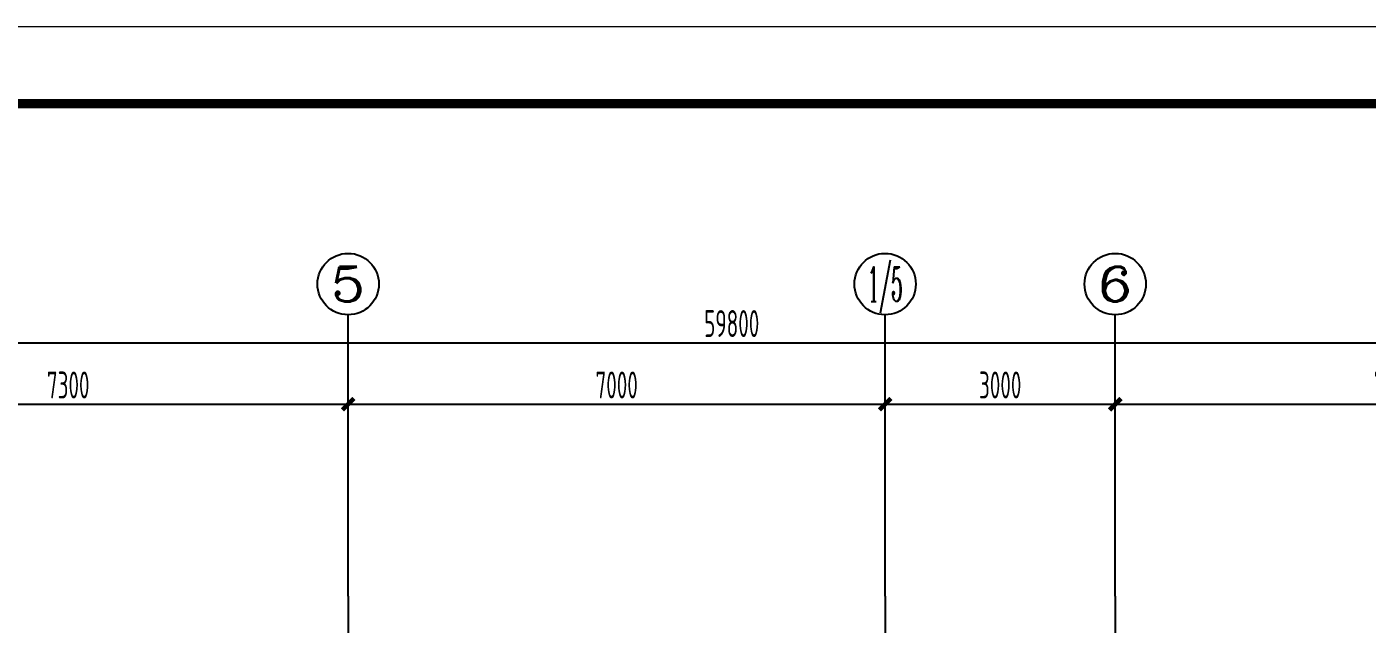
# Model space of a CAD drawing. Extents: x -472319 to -112444, y -516749 to -5704.
# Drawn here: x -395442 to -377968, y -144420 to -136643 of the extents above; entities that cross this region are included whole.
import ezdxf
from ezdxf.enums import TextEntityAlignment as Align

# ---------------------------------------------------------------- set-up
doc = ezdxf.new("R2010")
doc.units = 0
doc.header["$LTSCALE"] = 100
doc.header["$MEASUREMENT"] = 0
doc.linetypes.add('CENTER', pattern=[2, 1.25, -0.25, 0.25, -0.25])
doc.linetypes.add('DOTE', pattern=[2.42, 2, -0.2, 0.02, -0.2])
for name, color, linetype in [('AXIS', 3, 'Continuous'), ('AXIS_TEXT', 7, 'Continuous'), ('DOTE', 1, 'CENTER'), ('FRAME', 3, 'Continuous')]:
    doc.layers.add(name, color=color, linetype=linetype)
doc.styles.add('_TCH_AXIS', font='COMPLEX', dxfattribs={"bigfont": 'GBCBIG'})
doc.styles.add('COMPLEX', font='COMPLEX')
doc.styles.add('HZ', font='tssdeng.shx', dxfattribs={"width": 0.6, "height": 350, "bigfont": 'a.shx'})
doc.dimstyles.new('DIMN', dxfattribs={"dimtxt": 350, "dimasz": 150, "dimexe": 100, "dimexo": 100, "dimgap": 75, "dimtad": 1, "dimdec": 0, "dimzin": 0, "dimdsep": 46, "dimtxsty": 'HZ', "dimblk": 'ARCHTICK', "dimcen": 0.09, "dimdle": 100, "dimclrd": 3, "dimclre": 3, "dimclrt": 7, "dimazin": 2, "dimtfac": 1, "dimtdec": 0, "dimtmove": 2, "dimatfit": 3, "dimldrblk": 'ARCHTICK', "dimfxl": 1, "dimtolj": 1, "dimtzin": 0, "dimarcsym": 0})

# ---------------------------------------------------------------- blocks, each defined once
blk = doc.blocks.new('_ArchTick')
at = {"color": 0, "linetype": 'ByBlock', "const_width": 0.4}
blk.add_lwpolyline([(-0.5, -0.5), (0.5, 0.5)], dxfattribs=at)
blk = doc.blocks.new('*D151')
at = {"layer": 'AXIS', "color": 3, "lineweight": -2, "transparency": 16777216}
for p, q in [((-398552, -143956), (-398552, -141456)), ((-391252, -143956), (-391252, -141456)), ((-398652, -141556), (-391152, -141556))]:
    blk.add_line(p, q, dxfattribs=at)
at = {"layer": 'Defpoints', "color": 0, "transparency": 16777216}
for p in [(-391252, -141556), (-398552, -144056), (-391252, -144056)]:
    blk.add_point(p, dxfattribs=at)
at = {"layer": 'AXIS', "color": 3, "lineweight": -2, "transparency": 16777216, "xscale": 150, "yscale": 150, "zscale": 150, "rotation": 180}
blk.add_blockref('_ArchTick', (-398552, -141556), dxfattribs=at)
at = {"layer": 'AXIS', "color": 3, "lineweight": -2, "transparency": 16777216, "xscale": 150, "yscale": 150, "zscale": 150}
blk.add_blockref('_ArchTick', (-391252, -141556), dxfattribs=at)
at = {"layer": 'AXIS', "color": 7, "transparency": 16777216, "insert": (-394902, -141306), "char_height": 350, "attachment_point": 5, "style": 'HZ'}
blk.add_mtext('\\A1;7300', dxfattribs=at)
blk = doc.blocks.new('*D152')
at = {"layer": 'AXIS', "color": 3, "lineweight": -2, "transparency": 16777216}
for p, q in [((-391252, -143956), (-391252, -141456)), ((-384252, -143956), (-384252, -141456)), ((-391352, -141556), (-384152, -141556))]:
    blk.add_line(p, q, dxfattribs=at)
at = {"layer": 'Defpoints', "color": 0, "transparency": 16777216}
for p in [(-384252, -141556), (-391252, -144056), (-384252, -144056)]:
    blk.add_point(p, dxfattribs=at)
at = {"layer": 'AXIS', "color": 3, "lineweight": -2, "transparency": 16777216, "xscale": 150, "yscale": 150, "zscale": 150, "rotation": 180}
blk.add_blockref('_ArchTick', (-391252, -141556), dxfattribs=at)
at = {"layer": 'AXIS', "color": 3, "lineweight": -2, "transparency": 16777216, "xscale": 150, "yscale": 150, "zscale": 150}
blk.add_blockref('_ArchTick', (-384252, -141556), dxfattribs=at)
at = {"layer": 'AXIS', "color": 7, "transparency": 16777216, "insert": (-387752, -141306), "char_height": 350, "attachment_point": 5, "style": 'HZ'}
blk.add_mtext('\\A1;7000', dxfattribs=at)
blk = doc.blocks.new('*D153')
at = {"layer": 'AXIS', "color": 3, "lineweight": -2, "transparency": 16777216}
for p, q in [((-384252, -143956), (-384252, -141456)), ((-381252, -143956), (-381252, -141456)), ((-384352, -141556), (-381152, -141556))]:
    blk.add_line(p, q, dxfattribs=at)
at = {"layer": 'Defpoints', "color": 0, "transparency": 16777216}
for p in [(-381252, -141556), (-384252, -144056), (-381252, -144056)]:
    blk.add_point(p, dxfattribs=at)
at = {"layer": 'AXIS', "color": 3, "lineweight": -2, "transparency": 16777216, "xscale": 150, "yscale": 150, "zscale": 150, "rotation": 180}
blk.add_blockref('_ArchTick', (-384252, -141556), dxfattribs=at)
at = {"layer": 'AXIS', "color": 3, "lineweight": -2, "transparency": 16777216, "xscale": 150, "yscale": 150, "zscale": 150}
blk.add_blockref('_ArchTick', (-381252, -141556), dxfattribs=at)
at = {"layer": 'AXIS', "color": 7, "transparency": 16777216, "insert": (-382752, -141306), "char_height": 350, "attachment_point": 5, "style": 'HZ'}
blk.add_mtext('\\A1;3000', dxfattribs=at)
blk = doc.blocks.new('*D154')
at = {"layer": 'AXIS', "color": 3, "lineweight": -2, "transparency": 16777216}
for p, q in [((-381252, -143956), (-381252, -141456)), ((-373952, -143956), (-373952, -141456)), ((-381352, -141556), (-373852, -141556))]:
    blk.add_line(p, q, dxfattribs=at)
at = {"layer": 'Defpoints', "color": 0, "transparency": 16777216}
for p in [(-373952, -141556), (-381252, -144056), (-373952, -144056)]:
    blk.add_point(p, dxfattribs=at)
at = {"layer": 'AXIS', "color": 3, "lineweight": -2, "transparency": 16777216, "xscale": 150, "yscale": 150, "zscale": 150, "rotation": 180}
blk.add_blockref('_ArchTick', (-381252, -141556), dxfattribs=at)
at = {"layer": 'AXIS', "color": 3, "lineweight": -2, "transparency": 16777216, "xscale": 150, "yscale": 150, "zscale": 150}
blk.add_blockref('_ArchTick', (-373952, -141556), dxfattribs=at)
at = {"layer": 'AXIS', "color": 7, "transparency": 16777216, "insert": (-377602, -141306), "char_height": 350, "attachment_point": 5, "style": 'HZ'}
blk.add_mtext('\\A1;7300', dxfattribs=at)
blk = doc.blocks.new('*D158')
at = {"layer": 'AXIS', "color": 3, "lineweight": -2, "transparency": 16777216}
for p, q in [((-416152, -143956), (-416152, -140656)), ((-356352, -143956), (-356352, -140656)), ((-416252, -140756), (-356252, -140756))]:
    blk.add_line(p, q, dxfattribs=at)
at = {"layer": 'Defpoints', "color": 0, "transparency": 16777216}
for p in [(-356352, -140756), (-416152, -144056), (-356352, -144056)]:
    blk.add_point(p, dxfattribs=at)
at = {"layer": 'AXIS', "color": 3, "lineweight": -2, "transparency": 16777216, "xscale": 150, "yscale": 150, "zscale": 150, "rotation": 180}
blk.add_blockref('_ArchTick', (-416152, -140756), dxfattribs=at)
at = {"layer": 'AXIS', "color": 3, "lineweight": -2, "transparency": 16777216, "xscale": 150, "yscale": 150, "zscale": 150}
blk.add_blockref('_ArchTick', (-356352, -140756), dxfattribs=at)
at = {"layer": 'AXIS', "color": 7, "transparency": 16777216, "insert": (-386252, -140506), "char_height": 350, "attachment_point": 5, "style": 'HZ'}
blk.add_mtext('\\A1;59800', dxfattribs=at)
blk = doc.blocks.new('_AXISO')
blk.add_circle((0, 0), 0.5)
at = {"layer": 'AXIS_TEXT', "style": 'COMPLEX', "width": 1.041667}
blk.add_attdef('A', text='', height=0.56, dxfattribs=at).set_placement((-0.25, -0.28), (0.25, -0.28), align=Align.FIT)

msp = doc.modelspace()

# ---------------------------------------------------------------- linework, layer by layer
at = {"layer": 'AXIS'}
for p, q in [((-391252.329, -144056.242), (-391252.329, -140391.947)), ((-384252.329, -144056.242), (-384252.329, -140391.947)), ((-381252.329, -144056.242), (-381252.329, -140391.947))]:
    msp.add_line(p, q, dxfattribs=at)
at = {"layer": 'DOTE', "linetype": 'DOTE', "ltscale": 10}
for p, q in [((-391252.329, -144056.242), (-391252.329, -163319.782)), ((-384252.329, -144056.242), (-384252.329, -155475.89)), ((-381252.329, -144056.242), (-381252.329, -163319.782))]:
    msp.add_line(p, q, dxfattribs=at)
at = {"layer": 'FRAME', "lineweight": 18}
msp.add_line((-321439.5, -136642.5), (-426539.5, -136642.5), dxfattribs=at)
at = {"layer": 'FRAME', "lineweight": 140}
msp.add_line((-322439.5, -137642.5), (-424039.5, -137642.5), dxfattribs=at)
at = {"layer": 'FRAME', "lineweight": 35, "const_width": 120}
msp.add_lwpolyline([(-322439.5, -195042.5), (-424039.5, -195042.5), (-424039.5, -137642.5), (-322439.5, -137642.5), (-322439.5, -195042.5)], dxfattribs=at)

# ---------------------------------------------------------------- block references
at = {"layer": 'AXIS'}
ref = msp.add_blockref('_AXISO', (-391252.329, -139991.947), dxfattribs=dict(at, xscale=800, yscale=800, zscale=800))
ref.add_attrib('A', '5', dxfattribs={"layer": 'AXIS_TEXT', "height": 452.548, "style": '_TCH_AXIS', "width": 1.5}).set_placement((-391478.603, -140218.221), (-391026.054, -140218.221), align=Align.FIT)
ref = msp.add_blockref('_AXISO', (-384252.329, -139991.947), dxfattribs=dict(at, xscale=800, yscale=800, zscale=800))
ref.add_attrib('A', '1/5', dxfattribs={"layer": 'AXIS_TEXT', "height": 452.5483, "style": '_TCH_AXIS', "width": 0.411765}).set_placement((-384478.603, -140218.221), (-384026.054, -140218.221), align=Align.FIT)
ref = msp.add_blockref('_AXISO', (-381252.329, -139991.947), dxfattribs=dict(at, xscale=800, yscale=800, zscale=800))
ref.add_attrib('A', '6', dxfattribs={"layer": 'AXIS_TEXT', "height": 452.548, "style": '_TCH_AXIS', "width": 1.5}).set_placement((-381478.603, -140218.221), (-381026.054, -140218.221), align=Align.FIT)

# ---------------------------------------------------------------- dimensions: what is measured, and where the dimension line sits
for p1, p2, distance, picture, middle in [((-416152.329, -144056.242), (-356352.329, -144056.242), 3300, '*D158', (-386252.329, -140506.242)), ((-398552.329, -144056.242), (-391252.329, -144056.242), 2500, '*D151', (-394902.329, -141306.242)), ((-391252.329, -144056.242), (-384252.329, -144056.242), 2500, '*D152', (-387752.329, -141306.242)), ((-384252.329, -144056.242), (-381252.329, -144056.242), 2500, '*D153', (-382752.329, -141306.242)), ((-381252.329, -144056.242), (-373952.329, -144056.242), 2500, '*D154', (-377602.329, -141306.242))]:
    dim = msp.add_aligned_dim(p1=p1, p2=p2, distance=distance, dimstyle='DIMN', dxfattribs=at)
    dim.commit()
    dim.dimension.update_dxf_attribs({"geometry": picture, "text_midpoint": middle})

doc.saveas('drawing.dxf')
